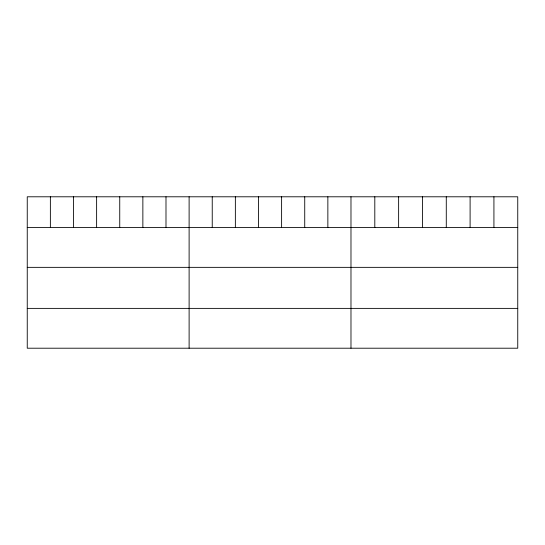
<?xml version="1.0" encoding="UTF-8"?>
<svg xmlns="http://www.w3.org/2000/svg" width="545" height="545" viewBox="0 0 545 545"><rect width="100%" height="100%" fill="white"/><g stroke="black" fill="none" stroke-linecap="round" stroke-linejoin="round"><path stroke-width="0.82" d="M517.75 227.517L517.75 348.207L27.25 348.207L27.25 196.793L517.75 196.793L517.75 227.517L27.25 227.517M27.25 267.35L517.75 267.35M27.25 308.381L517.75 308.381M493.927 196.793L493.927 227.517M470.103 196.793L470.103 227.517M446.28 196.793L446.28 227.517M422.45 196.793L422.45 227.517M398.627 196.793L398.627 227.517M374.803 196.793L374.803 227.517M350.98 196.793L350.98 348.207M327.858 196.793L327.858 227.517M304.73 196.793L304.73 227.517M281.608 196.793L281.608 227.517M258.487 196.793L258.487 227.517M235.365 196.793L235.365 227.517M212.237 196.793L212.237 227.517M189.115 196.793L189.115 348.207M165.993 196.793L165.993 227.517M142.865 196.793L142.865 227.517M119.743 196.793L119.743 227.517M96.622 196.793L96.622 227.517M73.5 196.793L73.5 227.517M50.372 196.793L50.372 227.517"/></g></svg>
